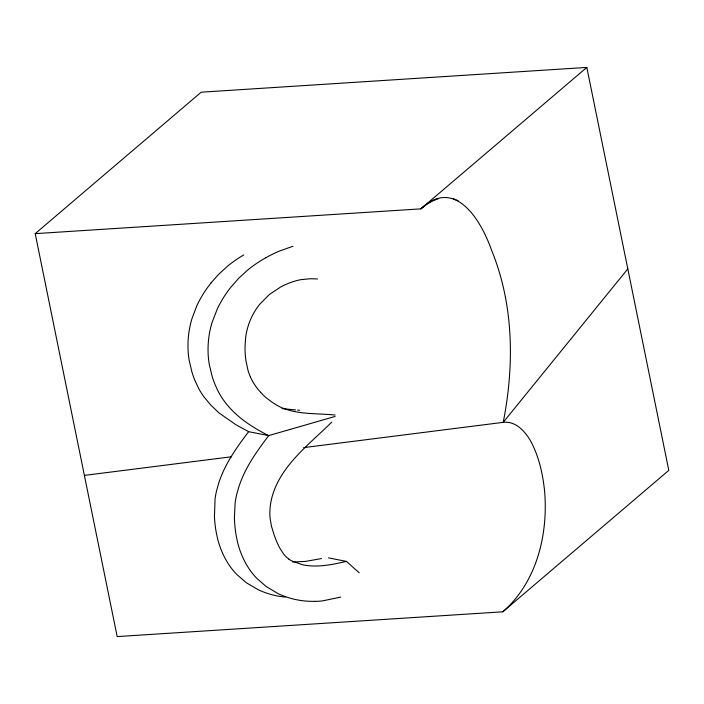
<?xml version="1.0" encoding="UTF-8"?>
<svg xmlns="http://www.w3.org/2000/svg" width="704" height="704" viewBox="0 0 704 704"><rect width="100%" height="100%" fill="white"/><g stroke="black" fill="none" stroke-linecap="round" stroke-linejoin="round"><path stroke-width="1.06" d="M196.539 306.486L192.016 318.472A75.161 60.254 -78.9 0 0 189.376 329.481A75.926 60.861 -78.9 0 0 188.074 349.58L188.162 351.639A73.418 58.854 -78.9 0 0 189.121 360.061L191.937 372.02A95.682 76.701 -78.9 0 0 194.797 380.142L198.493 388.106A82.711 66.299 -78.9 0 0 204.046 396.986L210.839 405.126L219.12 413.019L235.866 424.697L248.618 431.658L268.69 435.6L335.139 416.442M248.618 431.658C238.128 445.667 227.612 460.02 221.144 476.406A95.674 76.692 -78.9 0 0 218.75 483.006L216.471 491.172A66.317 53.161 -78.9 0 0 215.054 499.048L214.447 516.472A105.547 84.603 -78.9 0 0 215.961 530.851L217.492 538.366A83.75 67.126 -78.9 0 0 221.725 551.214A86.53 69.362 -78.9 0 0 229.583 565.708L230.754 567.327A86.601 69.414 -78.9 0 0 236.456 574.156L246.083 582.578L258.104 589.67A125.778 100.822 -78.9 0 0 285.261 597.08M211.024 282.911L218.627 274.34L227.524 266.191A127.794 102.432 -78.9 0 1 229.416 264.669L232.003 262.689A144.338 115.694 -78.9 0 1 243.742 254.954M627.81 268.893L503.21 422.347L303.618 447.63M502.806 611.811C536.439 582.49 548.108 535.348 544.694 492.193C542.942 474.382 539.062 456.5 530.429 440.669C524.762 430.989 515.522 420.842 503.21 422.347C514.492 365.376 513.85 304.577 491.568 250.237C481.369 220.959 455.171 176.396 420.842 208.859L35.2 233.64L117.181 636.583L502.806 611.811L668.8 470.36L586.819 67.417L201.194 92.189L35.2 233.64M331.813 422.048C309.285 444.488 279.937 465.74 271.691 498.335A51.99 41.677 -78.9 0 0 269.931 510.154L269.852 513.304A43.234 34.654 -78.9 0 0 270.107 518.434L271.498 526.328L274.261 535.339A116.697 93.544 -78.9 0 0 276.496 541.068L277.279 542.89A86.319 69.194 -78.9 0 0 279.638 547.8L283.527 553.934A34.602 27.738 -78.9 0 0 286.343 556.996L288.913 559.161M586.819 67.417L420.825 208.877L426.914 204.23L432.74 200.86L438.302 198.704M265.769 257.77L267.74 256.687A175.771 140.888 -78.9 0 1 279.875 250.897L293.04 246.259M340.683 597.106L322.819 600.838A121.748 97.592 -78.9 0 1 315.313 601.383M321.473 558.562L305.527 561.405L292.591 562.056M359.207 572.801L346.447 561.396C333.01 564.458 319.035 567.468 305.219 565.277A81.136 65.032 -78.9 0 1 301.822 564.564L291.095 560.613A33.018 26.47 -78.9 0 1 288.913 559.161M84.383 475.402L231.634 456.755M335.139 415.034C315.163 412.949 292.609 415.316 274.903 404.034A125.189 100.346 -78.9 0 1 272.422 402.433L266.358 397.901A81.734 65.516 -78.9 0 1 263.226 395.067L260.647 392.418M317.601 278.969L310.42 278.74L301.303 279.602A80.203 64.284 -78.9 0 0 295.557 280.922L291.658 282.172A107.554 86.214 -78.9 0 0 281.116 286.695L269.333 294.51L259.662 304.348A57.957 46.455 -78.9 0 0 250.747 319.07A54.578 43.754 -78.9 0 0 246.162 334.198A55.449 44.449 -78.9 0 0 245.617 337.753L245.01 347.266A76.278 61.142 -78.9 0 0 245.969 360.888L247.922 370.014A54.094 43.358 -78.9 0 0 250.466 377.001M295.574 409.948L281.961 408.584M297.554 410.106L299.534 410.265M328.486 557.867L346.447 561.396M453.561 198.801L458.198 200.807M260.718 392.313A63.967 51.269 -78.9 0 1 250.422 377.027M315.322 601.313A125.778 100.822 -78.9 0 1 278.168 593.657L266.156 586.52L256.529 578.098A86.601 69.414 -78.9 0 1 250.826 571.27L249.665 569.642A86.53 69.362 -78.9 0 1 241.806 555.157A83.75 67.126 -78.9 0 1 237.565 542.309L236.034 534.794A105.547 84.603 -78.9 0 1 234.626 522.298A99.554 79.807 -78.9 0 1 234.414 517.378L235.136 502.99A66.317 53.161 -78.9 0 1 236.544 495.114L238.832 486.948A95.674 76.692 -78.9 0 1 241.226 480.348C247.685 463.954 258.201 449.61 268.69 435.6C251.777 427.178 235.382 416.398 224.118 400.937A82.808 66.378 -78.9 0 1 217.237 389.444L214.878 384.085A95.682 76.701 -78.9 0 1 212.018 375.962L209.194 364.003A73.418 58.854 -78.9 0 1 208.234 355.582L208.129 353.531A75.926 60.861 -78.9 0 1 209.44 333.423A75.161 60.254 -78.9 0 1 212.089 322.414L217.378 308.774A99.422 79.693 -78.9 0 1 231.132 286.889L238.709 278.274L247.597 270.134A127.794 102.432 -78.9 0 1 249.489 268.611L252.076 266.631A145.895 116.943 -78.9 0 1 265.769 257.787M196.495 306.451A98.674 79.094 -78.9 0 1 211.068 282.955"/></g></svg>
